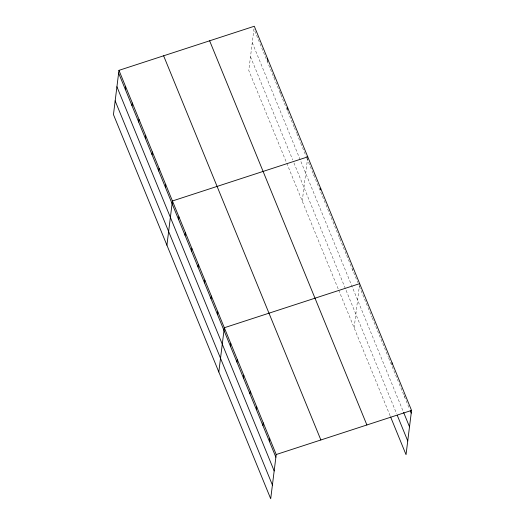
<?xml version="1.0" encoding="UTF-8"?>
<svg xmlns="http://www.w3.org/2000/svg" width="525" height="525" viewBox="0 0 525 525"><rect width="100%" height="100%" fill="white"/><g stroke="black" fill="none" stroke-linecap="round" stroke-linejoin="round"><path stroke-width="0.39" stroke-dasharray="2.62 1.97" d="M267.33 61.596L267.494 60.25M274.011 77.923L274.26 75.902M280.691 94.251L280.947 92.229M287.378 110.578L287.543 109.233M302.249 201.095L307.676 157.539M313.911 175.402L314.167 173.388M339.859 238.796L340.108 236.775M352.833 270.487L353.082 268.472M354.145 327.869L359.572 284.314M404.723 397.261L404.978 395.246M294.059 126.906L253.962 28.941L248.784 70.475L286.453 162.501M294.361 127.647L296.487 132.838M296.796 133.586L300.438 142.492M300.74 143.233L306.515 157.329M306.817 158.071L346.342 254.638M346.658 255.393L351.599 267.468M351.908 268.223L357.774 282.562M359.317 286.335L371.982 317.271M372.291 318.025L388.356 357.269M388.664 358.024L398.239 381.419M399.164 383.683L409.356 408.581M252.256 42.65L403.633 412.479M250.497 56.772L292.72 159.928M293.934 162.894L396.624 413.772M286.762 163.249L338.389 289.387M338.704 290.141L390.285 416.161"/><path stroke-width="0.79" d="M118.965 70.35L113.453 114.581L270.703 498.75L276.216 454.525L118.965 70.35L254.297 26.25L411.548 410.419L406.035 454.65L390.593 416.916M125.311 89.368L125.646 86.678M131.992 105.696L132.326 103.005M138.679 122.023L139.013 119.332M145.359 138.351L145.694 135.66M152.04 154.678L152.375 151.987M158.727 171.006L159.062 168.315M165.408 187.333L165.743 184.643M166.917 245.201L172.43 200.97L307.762 156.87M178.579 219.509L178.913 216.818M185.062 235.357L185.404 232.667M191.553 251.199L191.887 248.509M198.037 267.048L198.371 264.357M204.527 282.896L204.862 280.206M211.011 298.745L211.345 296.054M217.501 314.593L217.836 311.902M218.813 371.976L224.319 327.744L359.651 283.644M230.475 346.283L230.81 343.593M267.494 60.25L267.665 58.905M236.959 362.132L237.293 359.441M243.442 377.98L243.777 375.29M249.933 393.822L250.268 391.132M287.543 109.233L287.713 107.888M256.417 409.671L256.751 406.98M262.907 425.519L263.242 422.828M269.391 441.367L269.725 438.677M320.565 189.906L320.736 188.56M391.919 364.225L392.09 362.88M276.216 454.525L411.548 410.419M410.288 410.845L411.213 413.109M403.633 412.479L409.507 426.818M397.241 415.282L407.748 440.941M209.632 40.806L366.89 424.974M163.623 55.801L320.873 439.97M118.624 73.041L275.881 457.216M116.918 86.75L274.168 470.918M115.159 100.872L272.409 485.041"/></g></svg>
